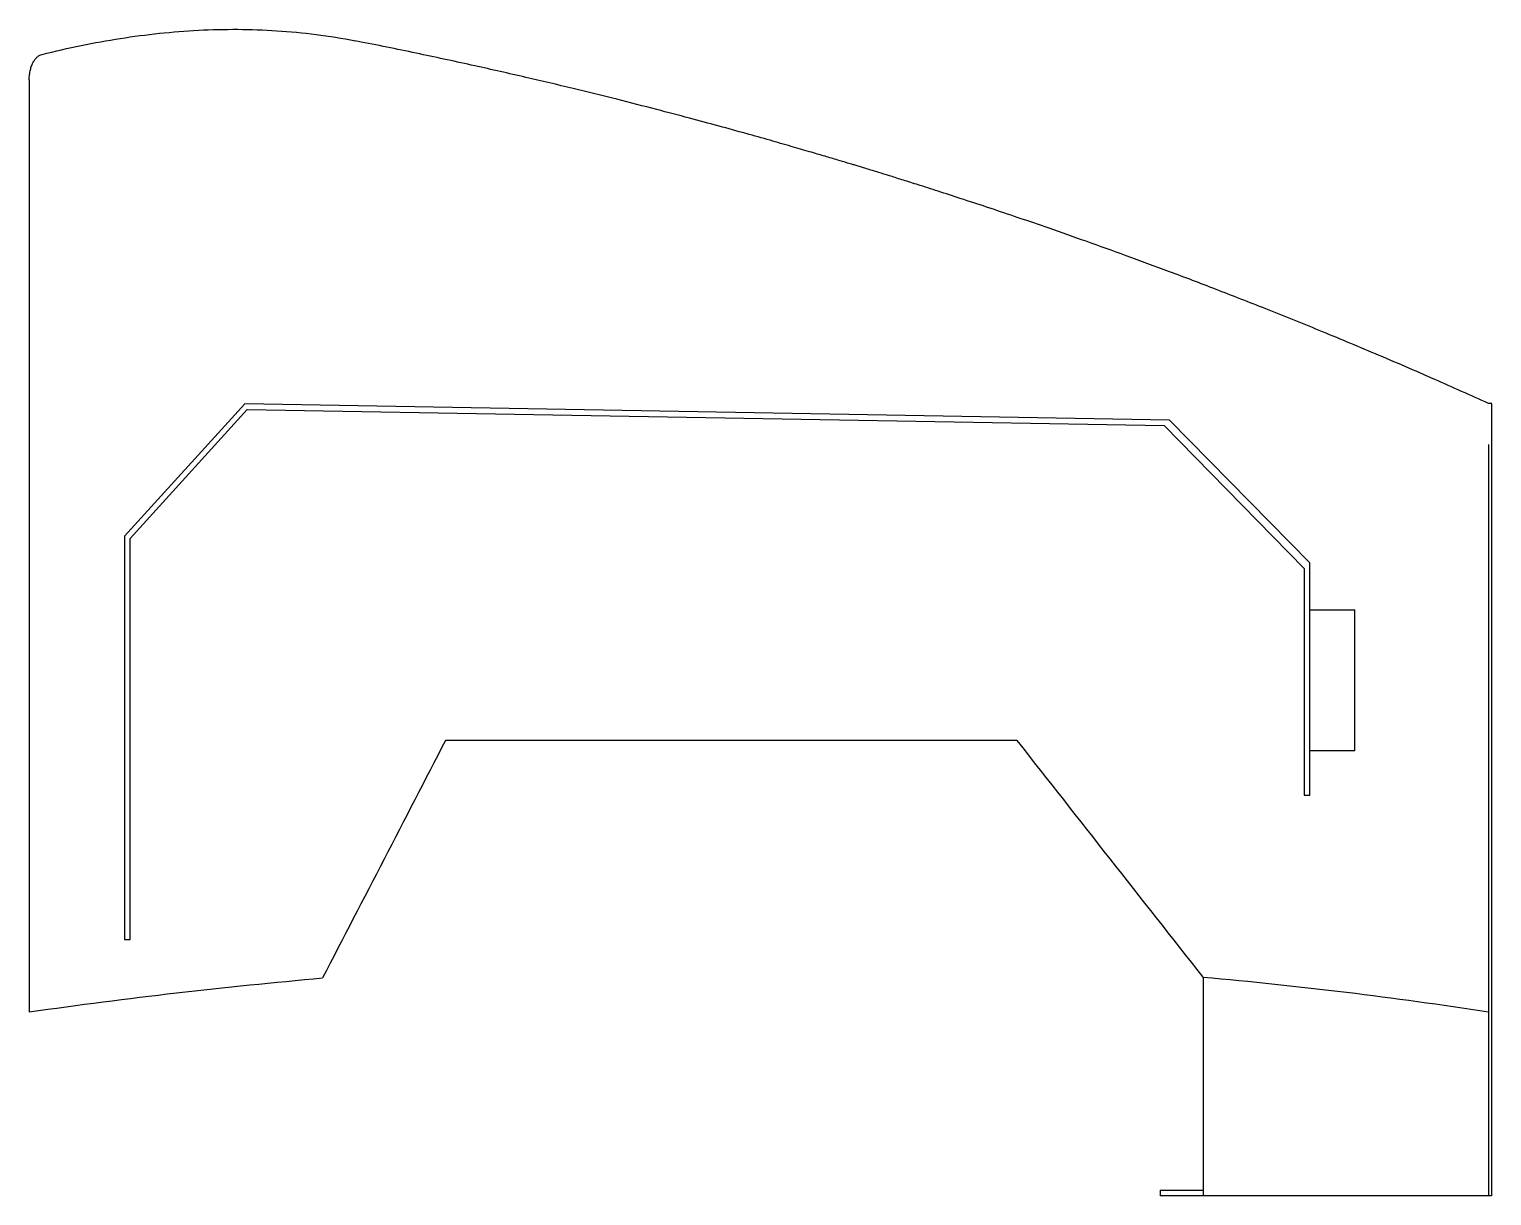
# Model space of a CAD drawing. Header units: millimetres. Extents: x 0 to 521, y -236 to 180.
import ezdxf

# ---------------------------------------------------------------- set-up
doc = ezdxf.new("R2010")
doc.units = ezdxf.units.MM

msp = doc.modelspace()

# ---------------------------------------------------------------- linework, layer by layer
at = {"color": 7, "linetype": 'Continuous', "lineweight": 25}
for p, q in [((0, 162.13), (0, -170)), ((76.8, 46.62), (33.97, -0.55)), ((35.97, -1.32), (77.67, 44.61)), ((406.35, 40.87), (76.8, 46.62)), ((77.67, 44.61), (404.35, 38.9)), ((521.13, 46.82), (519.86, 46.82)), ((404.35, 38.9), (454.34, -11.97)), ((456.34, -10.01), (406.35, 40.87)), ((521, 32.28), (521, -235.52)), ((520, 22.7), (520, -235.52)), ((33.97, -0.55), (33.97, -144.17)), ((35.97, -144.17), (35.97, -1.32)), ((456.34, -92.82), (456.34, -10.01)), ((454.34, -11.97), (454.34, -92.82)), ((456.34, -26.71), (472.34, -26.71)), ((472.34, -76.94), (472.34, -26.71)), ((472.34, -76.94), (456.34, -76.94)), ((454.34, -92.82), (456.34, -92.82)), ((33.97, -144.17), (35.97, -144.17)), ((418.25, -157.58), (418.25, -235.52)), ((403, -233.52), (403, -235.52)), ((403, -233.52), (418.25, -233.52)), ((521, -235.52), (403, -235.52))]:
    msp.add_line(p, q, dxfattribs=at)
for points, knots in [([(4.58, 171.17), (13.86, 173.49), (23.14, 175.4), (41.72, 178.3), (51.02, 179.3), (64.97, 180.02), (69.62, 180.13), (78.92, 180.08), (83.57, 179.92), (92.88, 179.32), (97.54, 178.87), (106.85, 177.67), (111.51, 176.92), (116.17, 176)], [0, 0, 0, 0, 0.25, 0.25, 0.5, 0.5, 0.625, 0.625, 0.75, 0.75, 0.875, 0.875, 1, 1, 1, 1]), ([(519.99, 46.81), (513.6, 49.68), (500.2, 55.69), (480.06, 64.34), (460, 72.71), (441.02, 80.37), (423.25, 87.32), (406.67, 93.62), (391.29, 99.31), (377, 104.45), (364.15, 108.96), (352.7, 112.89), (342.58, 116.29), (333.39, 119.33), (325.12, 122.01), (318.12, 124.25), (312.33, 126.08), (307.7, 127.53), (303.82, 128.73), (300.7, 129.69), (298.35, 130.41), (296.81, 130.88), (295.76, 131.2), (294.78, 131.5), (293.36, 131.92), (291.06, 132.62), (287.73, 133.62), (283.22, 134.96), (277.7, 136.59), (271.17, 138.49), (263.62, 140.65), (255.07, 143.06), (245.49, 145.7), (234.89, 148.56), (222.74, 151.76), (208.93, 155.29), (193.37, 159.12), (176.49, 163.12), (158.3, 167.24), (138.76, 171.44), (124.54, 174.39), (116.82, 175.86), (116.07, 176.01)], [0, 0, 0, 0, 0.04947, 0.103628, 0.154761, 0.202891, 0.248033, 0.289475, 0.328061, 0.3638, 0.3967, 0.424151, 0.449266, 0.472046, 0.492494, 0.510614, 0.5239, 0.535334, 0.544887, 0.552558, 0.558348, 0.562257, 0.563965, 0.566054, 0.569526, 0.574381, 0.583006, 0.594089, 0.607631, 0.62363, 0.642087, 0.663001, 0.686373, 0.712204, 0.740495, 0.775102, 0.812801, 0.853596, 0.897495, 0.944505, 0.994638, 1, 1, 1, 1]), ([(0, 162.13), (0, 162.76), (0.03, 163.36), (0.13, 164.26), (0.18, 164.55), (0.28, 165.13), (0.34, 165.41), (0.47, 165.95), (0.54, 166.22), (0.69, 166.73), (0.78, 166.98), (1.05, 167.69), (1.25, 168.11), (1.58, 168.69), (1.7, 168.88), (1.93, 169.22), (2.05, 169.38), (2.42, 169.83), (2.67, 170.09), (3.2, 170.53), (3.47, 170.71), (4.02, 171), (4.29, 171.1), (4.58, 171.17)], [0, 0, 0, 0, 0.125, 0.125, 0.1875, 0.1875, 0.25, 0.25, 0.3125, 0.3125, 0.375, 0.375, 0.5, 0.5, 0.5625, 0.5625, 0.625, 0.625, 0.75, 0.75, 0.875, 0.875, 1, 1, 1, 1]), ([(521, 46.7), (521, 46.71), (521, 46.73), (521, 45.67), (521, 43.73), (521, 40.84), (521, 37.1), (521, 33.89), (521, 32.28)], [0, 0, 0, 0, 0.118129, 0.291732, 0.466214, 0.642087, 0.819854, 1, 1, 1, 1]), ([(520, 32.12), (520, 31.81), (520, 31.35), (520, 30.1), (520, 29.36), (520, 27.65), (520, 26.72), (520, 24.74), (520, 23.73), (520, 22.7)], [0, 0, 0, 0, 0.25, 0.25, 0.5, 0.5, 0.75, 0.75, 1, 1, 1, 1])]:
    msp.add_open_spline(points, degree=3, knots=knots, dxfattribs=at)
for points in [[(148.32, -73.32), (133.72, -101.52), (119.12, -129.73), (104.52, -157.93)], [(352.04, -73.32), (284.2, -73.32), (216.29, -73.32), (148.32, -73.32)], [(418.25, -157.58), (396.18, -129.5), (374.12, -101.41), (352.04, -73.32)], [(0, -170), (35.11, -165.01), (69.95, -160.98), (104.52, -157.93)], [(418.25, -157.58), (452.46, -160.67), (486.37, -164.81), (520, -170)]]:
    msp.add_open_spline(points, degree=3, dxfattribs=at)

doc.saveas('drawing.dxf')
